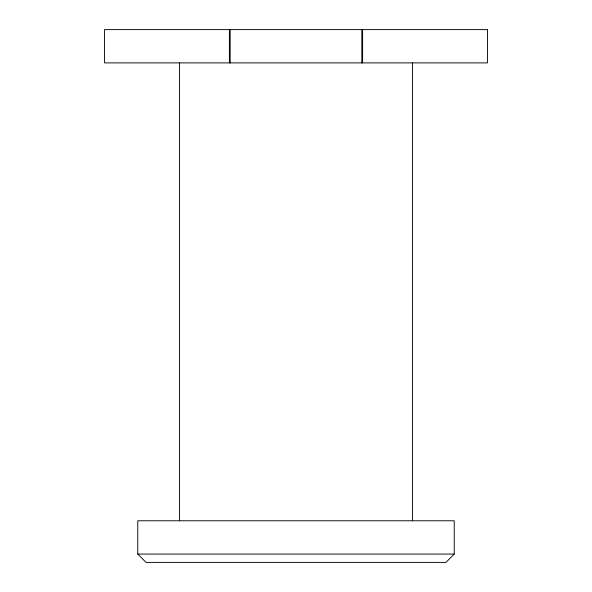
<?xml version="1.0" encoding="UTF-8"?>
<svg xmlns="http://www.w3.org/2000/svg" width="592" height="592" viewBox="0 0 592 592"><rect width="100%" height="100%" fill="white"/><g stroke="black" fill="none" stroke-linecap="round" stroke-linejoin="round"><path stroke-width="0.89" d="M454.242 554.075L445.902 562.4L146.098 562.4L137.758 554.075L137.758 520.775L454.242 520.775L454.242 554.075L137.758 554.075M412.55 62.9L412.55 520.775M362.6 29.6L362.6 62.9M361.853 29.6L361.853 62.9M230.147 29.6L230.147 62.9M229.4 29.6L229.4 62.9M179.45 62.9L179.45 520.775M487.475 29.6L104.525 29.6L104.525 62.9L487.475 62.9L487.475 29.6"/></g></svg>
